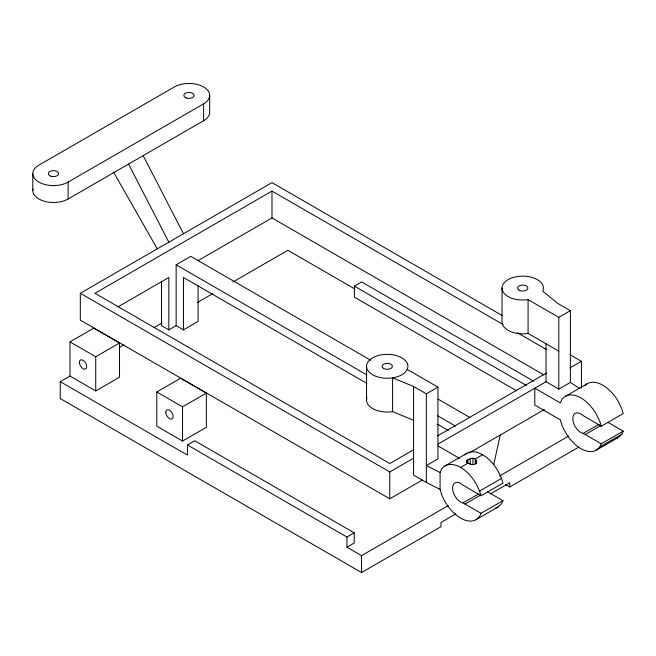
<?xml version="1.0" encoding="UTF-8"?>
<svg xmlns="http://www.w3.org/2000/svg" width="656" height="656" viewBox="0 0 656 656"><rect width="100%" height="100%" fill="white"/><g stroke="black" fill="none" stroke-linecap="round" stroke-linejoin="round"><path stroke-width="0.98" d="M413.583 420.25L392.591 411.648L392.591 377.856L413.583 386.466L413.583 475.092L426.351 482.463L440.086 489.368L441.603 494.468A31.037 17.917 60 0 0 476.125 519.65L498.076 506.981L501.561 503.742L502.963 500.659L487.785 491.902M440.086 489.368L440.086 472.476L441.603 469.122A31.037 17.917 60 0 1 476.125 483.808L479.618 491.073L481.037 495.756L502.963 483.103L501.561 478.404L498.076 471.139A31.037 17.917 60 0 0 464.801 454.952M466.588 462.734L466.588 460.799C479.167 451.435 479.905 471.311 466.588 462.144L466.588 460.799M467.925 463.448L467.925 459.536M470.245 464.497L470.245 458.692M472.919 464.571L472.919 458.487M475.239 464.046L475.239 458.979L482.554 454.756M476.584 463.636L476.584 460.594M493.697 464.694L500.233 435.035M585.062 385.433A31.037 17.917 60 0 1 618.337 401.611L621.831 408.877L623.2 413.592L601.273 426.244L599.879 421.546L596.394 414.289A31.037 17.917 60 0 0 561.864 399.602L560.355 402.948L534.812 388.204L534.812 405.105L560.355 419.848L561.864 424.94A31.037 17.917 60 0 0 596.394 450.123L618.337 437.454L621.831 434.223L623.2 431.148L608.055 422.374M596.394 450.123L599.879 446.892L601.273 443.8L623.2 431.148M502.963 500.659L481.037 513.312L479.618 516.411L476.125 519.65M68.126 182.081L203.614 103.853A20.689 11.947 0 0 0 203.614 86.961A20.689 11.947 0 0 0 174.348 86.961L38.86 165.181A20.689 11.947 0 0 0 38.86 182.081A20.689 11.947 0 0 0 68.126 182.081L68.126 198.973A20.689 11.947 0 0 1 44.337 201.236A20.689 11.947 0 0 1 32.98 188.969M68.126 198.973L203.614 120.753A20.689 11.947 0 0 0 209.674 112.299L209.674 95.407M422.423 479.962L389.771 498.814L80.311 320.153L80.311 293.289L271.986 182.63L502.521 315.725M503.062 324.49L271.986 191.076L94.94 293.289L389.771 463.505L413.665 449.704M198.096 285.778L198.096 321.415L183.467 329.87L176.144 325.647L176.144 264.819L190.781 256.373L370.747 360.275M117.809 306.951L168.83 277.488L168.83 329.87L176.144 325.647M198.096 260.596L271.986 217.94L543.791 374.863M69.987 376.068L69.987 341.866L93.783 328.131L119.531 342.998L119.531 377.2L95.735 390.935L69.987 376.068L60.254 381.685L60.254 398.577L361.563 572.54L440.98 526.694L440.98 522.471L455.961 513.812M69.987 341.866L95.735 356.733L119.531 342.998M119.482 347.491L123.91 344.933M154.037 327.541L162.016 322.932M197.464 302.473L212.528 293.773M232.905 282.006L287.845 250.289L354.675 288.87M156.8 391.985L180.597 378.25L206.345 393.116L206.345 427.318L182.548 441.053L156.8 426.187L156.8 391.985L182.548 406.851L206.345 393.116M516.666 390.837L354.396 297.152L354.396 286.172L361.71 281.949L533.738 381.267M187.452 444.981L194.766 440.758L354.248 532.836L354.248 542.971L346.934 547.194L346.934 537.059L187.452 444.981L187.452 455.116L60.254 381.685M413.583 386.466L426.351 393.838L437.946 387.147L437.946 458.88L426.351 465.571L426.351 482.463M570.392 310.673L557.625 303.302L542.709 291.182A20.689 11.947 0 0 0 524.529 276.192A20.689 11.947 0 0 0 502.111 289.132A20.689 11.947 0 0 0 528.08 299.628L558.797 317.365L570.392 310.673L570.392 382.415L579.748 388.59M437.568 435.904L546.448 373.043M80.311 293.289L389.771 471.951L413.583 458.2M438.192 443.989L546.03 381.735L558.797 389.106L570.392 382.415M569.974 367.909L581.437 361.292L581.437 388.155M445.088 465.891L467.039 453.222M565.357 396.363L587.3 383.694M469.204 452.952L544.365 409.557M460.61 467.425L467.925 463.202M346.934 537.059L354.248 532.836M346.934 547.194L361.563 555.64L448.335 505.546M499.733 475.871L568.793 436.002M479.618 491.073L501.561 478.404M481.037 495.756L462.71 484.981A11.382 6.568 60 0 0 452.583 488.113A11.382 6.568 60 0 0 462.71 502.939L478.913 493.861M601.273 426.244L582.954 415.469A11.382 6.568 60 0 0 572.827 418.602A11.382 6.568 60 0 0 582.954 433.427L599.158 424.35M463.128 502.98L464.997 504.079L480.799 494.96M585.267 434.559L601.068 425.432M490.352 493.96L509.745 482.767L509.745 486.99L505.317 484.431M509.745 486.99L578.567 447.253M599.879 446.892L621.831 434.223M440.086 472.476L426.351 465.571L426.351 393.838M569.908 354.634L581.437 361.292M502.029 288.091L502.029 321.883A20.689 11.947 0 0 0 528.08 333.42L558.797 351.157M517.231 332.666L546.448 349.533M354.396 286.172L526.424 385.49M583.364 433.468L601.273 443.8M407.22 369.41A20.689 11.947 0 0 1 372.608 374.765A20.689 11.947 0 0 1 381.882 354.773A20.689 11.947 0 0 1 407.22 369.41L437.946 387.147M438.126 399.176L470.04 417.601M176.144 264.819L366.753 374.871M437.675 415.814L455.412 426.047M366.827 383.358L183.467 277.488L183.467 329.87M437.7 424.276L448.327 430.41M438.183 446.031L459.38 458.273M168.83 329.87L161.515 325.647L161.515 281.326M464.997 504.079L481.037 513.312M113.504 172.093L157.153 248.591M143.18 155.636L183.467 233.733M128.551 164.082L168.83 242.179M558.797 317.365L558.797 389.106M546.03 343.785L546.03 381.735M528.08 299.628L528.08 333.42M389.771 471.951L389.771 498.814M366.54 366.319L366.54 400.103M361.563 555.64L361.563 572.54M271.986 191.076L271.986 217.94M203.614 103.853L203.614 120.753M182.548 406.851L182.548 441.053M95.735 356.733L95.735 390.935M32.8 173.627L32.8 190.527M618.337 437.454A31.037 17.917 60 0 1 616.632 438.241M498.076 506.981A31.037 17.917 60 0 1 495.452 508.047M392.591 411.648A20.689 11.947 0 0 1 366.942 397.774M79.409 362.383A5.174 2.985 60 0 0 84.895 369.205A5.174 2.985 60 0 0 84.895 361.891A5.174 2.985 60 0 0 79.409 362.383M165.812 412.271A5.174 2.985 60 0 0 171.298 419.094A5.174 2.985 60 0 0 171.298 411.779A5.174 2.985 60 0 0 165.812 412.271M519.068 290.206A5.174 2.985 0 0 0 527.719 288.861A5.174 2.985 0 0 0 521.381 285.204A5.174 2.985 0 0 0 519.068 290.206M186.394 97.99A5.174 2.985 0 0 0 194.151 95.407A5.174 2.985 0 0 0 186.394 92.824A5.174 2.985 0 0 0 186.394 97.99M50.906 176.218A5.174 2.985 0 0 0 58.663 173.627A5.174 2.985 0 0 0 50.906 171.044A5.174 2.985 0 0 0 50.906 176.218M383.58 368.426A5.174 2.985 0 0 0 392.231 367.089A5.174 2.985 0 0 0 385.9 363.432A5.174 2.985 0 0 0 383.58 368.426"/></g></svg>
